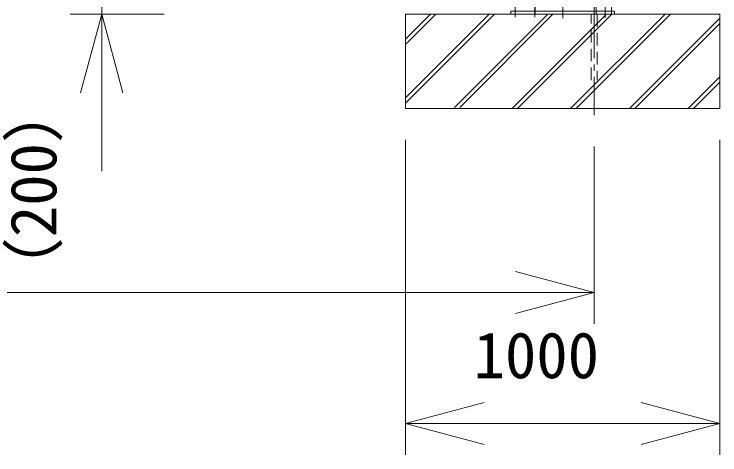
# Model space of a CAD drawing. Units: millimetres, scale not verified. Extents: x -8978 to 8399, y -12303 to 12300.
# Drawn here: x -436 to 1809, y -3503 to -2101 of the extents above; entities that cross this region are included whole.
import ezdxf
from ezdxf.enums import TextEntityAlignment as Align

# ---------------------------------------------------------------- set-up
doc = ezdxf.new("R2010")
doc.units = ezdxf.units.MM
doc.header["$LTSCALE"] = 20
doc.linetypes.add('CHAIN2', pattern=[12, 9, -1, 1, -1])
doc.linetypes.add('DASHED2', pattern=[3, 2, -1])
for name, color, linetype, lineweight in [('0-1_12 常用一点鎖線', 3, 'CHAIN2', 18), ('0-3_40 強調実線', 1, 'Continuous', 18), ('0-4_10 常用実線', 3, 'Continuous', 18), ('0-5_32 補完一点鎖線', 6, 'CHAIN2', 18), ('0-6_30 補完実線', 6, 'Continuous', 18), ('0-A_31 補完破線', 6, 'DASHED2', 18), ('0-D_05 寸法', 7, 'Continuous', 18)]:
    doc.layers.add(name, color=color, linetype=linetype, lineweight=lineweight)
doc.styles.add('ＭＳ ゴシック', font='')
doc.styles.get('ＭＳ ゴシック').set_extended_font_data('MS Gothic')

msp = doc.modelspace()

# ---------------------------------------------------------------- linework, layer by layer
at = {"layer": '0-1_12 常用一点鎖線'}
for p, q in [((1221.74, -2100.99), (1221.74, -1940.63)), ((1309.24, -2113.57), (1309.24, -1934.62)), ((1444.24, -2112.62), (1444.24, -2029.99)), ((1157.74, -2110.51), (1157.74, -2078.58)), ((1220.74, -2110.51), (1220.74, -2078.58)), ((1409.24, -2112.62), (1409.24, -2079.79))]:
    msp.add_line(p, q, dxfattribs=at)
at = {"layer": '0-3_40 強調実線'}
for p, q in [((888.62, -2100.99), (809.24, -2180.37)), ((809.24, -2197.34), (905.59, -2100.99)), ((1075.3, -2100.99), (809.24, -2367.04)), ((809.24, -2384.01), (1092.27, -2100.99)), ((809.24, -2100.99), (1809.24, -2100.99)), ((965.2, -2397.76), (1261.97, -2100.99)), ((1277.98, -2100.99), (982.42, -2397.76)), ((1148.65, -2400.99), (1448.65, -2100.99)), ((1465.62, -2100.99), (1165.62, -2400.99)), ((1334.53, -2400.99), (1635.33, -2100.99)), ((1652.3, -2100.99), (1352.3, -2400.99)), ((1522, -2400.99), (1809.24, -2113.75)), ((1809.24, -2130.72), (1538.97, -2400.99)), ((1708.68, -2400.99), (1809.24, -2300.42)), ((1809.24, -2317.4), (1725.65, -2400.99))]:
    msp.add_line(p, q, dxfattribs=at)
msp.add_lwpolyline([(809.24, -2100.99), (809.24, -2400.99), (1809.24, -2400.99), (1809.24, -2100.99)], dxfattribs=at)
at = {"layer": '0-4_10 常用実線'}
for q in [(1144.24, -2100.99), (1474.24, -2091.99)]:
    msp.add_line((1474.24, -2100.99), q, dxfattribs=at)
msp.add_lwpolyline([(1474.24, -2091.99), (1144.24, -2091.99), (1144.24, -2100.99)], dxfattribs=at)
at = {"layer": '0-5_32 補完一点鎖線'}
msp.add_line((1409.24, -2060.99), (1409.24, -2422.02), dxfattribs=at)
at = {"layer": '0-6_30 補完実線'}
msp.add_line((1464.84, -2100.99), (1464.84, 4824.72), dxfattribs=at)
msp.add_lwpolyline([(1416.24, 4873.32), (1416.24, 4824.72), (1416.24, 1374.72), (1416.24, -2100.99)], dxfattribs=at)
at = {"layer": '0-A_31 補完破線'}
for p, q in [((1399.74, -2310.99), (1399.74, -2100.99)), ((1418.74, -2100.99), (1418.74, -2310.99))]:
    msp.add_line(p, q, dxfattribs=at)
at = {"layer": '0-D_05 寸法'}
for p, q in [((-157.06, -1900.99), (-157.06, -2100.99)), ((41.59, -2100.99), (-257.06, -2100.99)), ((-157.06, -2100.99), (-157.06, -2350.99)), ((-157.06, -2350.99), (-157.06, -2600.99)), ((809.24, -2500.99), (809.24, -3503.29)), ((1809.24, -2500.99), (1809.24, -3503.29)), ((1409.24, -2522.02), (1409.24, -3086.81)), ((-5340.76, -2986.81), (1159.24, -2986.81)), ((1409.24, -2986.81), (1159.24, -2986.81)), ((809.24, -3403.29), (1059.24, -3403.29)), ((1059.24, -3403.29), (1559.24, -3403.29)), ((1809.24, -3403.29), (1559.24, -3403.29))]:
    msp.add_line(p, q, dxfattribs=at)
for points in [[(-224.04, -2350.99), (-157.06, -2100.99), (-90.07, -2350.99)], [(1159.24, -2919.83), (1409.24, -2986.81), (1159.24, -3053.8)], [(1059.24, -3470.27), (809.24, -3403.29), (1059.24, -3336.3)], [(1559.24, -3336.3), (1809.24, -3403.29), (1559.24, -3470.27)]]:
    msp.add_lwpolyline(points, dxfattribs=at)

# ---------------------------------------------------------------- texts
at = {"layer": '0-D_05 寸法', "style": 'ＭＳ ゴシック'}
msp.add_text('（200）', height=146.6, rotation=90, dxfattribs=at).set_placement((-257.06, -3010.42), align=Align.BOTTOM_LEFT)
msp.add_text('1000', height=146.6, dxfattribs=at).set_placement((1025.91, -3303.29), align=Align.BOTTOM_LEFT)

doc.saveas('drawing.dxf')
